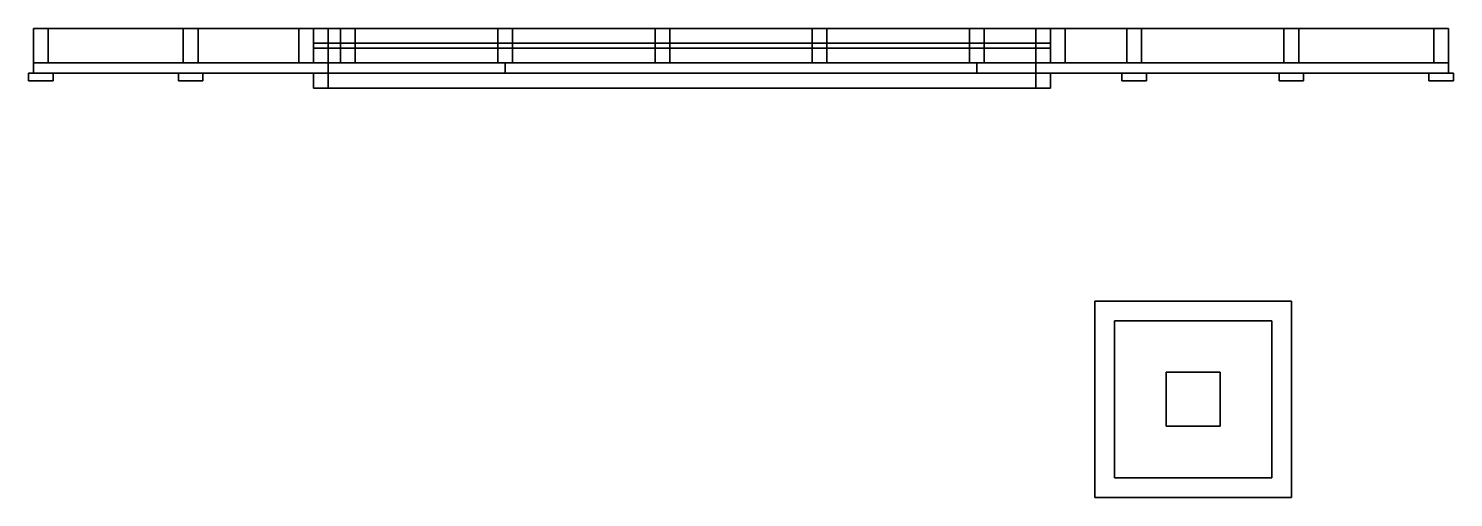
# Model space of a CAD drawing. Header units: inches. Extents: x -1 to 144, y -46 to 2.
import ezdxf

# ---------------------------------------------------------------- set-up
doc = ezdxf.new("R2010")
doc.units = ezdxf.units.IN
for name, color, linetype in [('FOAM', 8, 'Continuous'), ('FRAMING', 40, 'Continuous'), ('MASONRY', 1, 'Continuous'), ('STONE', 9, 'Continuous'), ('STRAPPING', 30, 'Continuous')]:
    doc.layers.add(name, color=color, linetype=linetype)

msp = doc.modelspace()

# ---------------------------------------------------------------- linework, layer by layer
at = {"layer": 'FOAM'}
for points in [[(0, -2.8125), (0, -1.75), (30, -1.75), (30, -2.8125)], [(0, -2.8125, 96), (30, -2.8125, 96), (30, -1.75, 96), (0, -1.75, 96)], [(30, -1.75), (0, -1.75), (0, -1.75, 96), (30, -1.75, 96)], [(0, -1.75), (0, -2.8125), (0, -2.8125, 96), (0, -1.75, 96)], [(0, -2.8125), (30, -2.8125), (30, -2.8125, 96), (0, -2.8125, 96)], [(30, -2.8125), (30, -1.75), (30, -1.75, 96), (30, -2.8125, 96)], [(30, -2.8125), (30, -1.75), (48, -1.75), (48, -2.8125)], [(30, -2.8125, 30), (48, -2.8125, 30), (48, -1.75, 30), (30, -1.75, 30)], [(48, -1.75), (30, -1.75), (30, -1.75, 30), (48, -1.75, 30)], [(30, -1.75), (30, -2.8125), (30, -2.8125, 30), (30, -1.75, 30)], [(30, -2.8125, 78), (30, -1.75, 78), (48, -1.75, 78), (48, -2.8125, 78)], [(30, -2.8125, 96), (48, -2.8125, 96), (48, -1.75, 96), (30, -1.75, 96)], [(48, -1.75, 78), (30, -1.75, 78), (30, -1.75, 96), (48, -1.75, 96)], [(30, -1.75, 78), (30, -2.8125, 78), (30, -2.8125, 96), (30, -1.75, 96)], [(30, -2.8125), (48, -2.8125), (48, -2.8125, 30), (30, -2.8125, 30)], [(30, -2.8125, 78), (48, -2.8125, 78), (48, -2.8125, 96), (30, -2.8125, 96)], [(48, -2.8125), (48, -1.75), (48, -1.75, 30), (48, -2.8125, 30)], [(48, -2.8125, 78), (48, -1.75, 78), (48, -1.75, 96), (48, -2.8125, 96)], [(48, -2.8125), (48, -1.75), (96, -1.75), (96, -2.8125)], [(48, -2.8125, 30), (96, -2.8125, 30), (96, -1.75, 30), (48, -1.75, 30)], [(96, -1.75), (48, -1.75), (48, -1.75, 30), (96, -1.75, 30)], [(48, -1.75), (48, -2.8125), (48, -2.8125, 30), (48, -1.75, 30)], [(48, -2.8125, 78), (48, -1.75, 78), (96, -1.75, 78), (96, -2.8125, 78)], [(48, -2.8125, 96), (96, -2.8125, 96), (96, -1.75, 96), (48, -1.75, 96)], [(96, -1.75, 78), (48, -1.75, 78), (48, -1.75, 96), (96, -1.75, 96)], [(48, -1.75, 78), (48, -2.8125, 78), (48, -2.8125, 96), (48, -1.75, 96)], [(48, -2.8125), (96, -2.8125), (96, -2.8125, 30), (48, -2.8125, 30)], [(48, -2.8125, 78), (96, -2.8125, 78), (96, -2.8125, 96), (48, -2.8125, 96)], [(96, -2.8125), (96, -1.75), (96, -1.75, 30), (96, -2.8125, 30)], [(96, -2.8125, 78), (96, -1.75, 78), (96, -1.75, 96), (96, -2.8125, 96)], [(96, -2.8125), (96, -1.75), (102, -1.75), (102, -2.8125)], [(96, -2.8125, 30), (102, -2.8125, 30), (102, -1.75, 30), (96, -1.75, 30)], [(102, -1.75), (96, -1.75), (96, -1.75, 30), (102, -1.75, 30)], [(96, -1.75), (96, -2.8125), (96, -2.8125, 30), (96, -1.75, 30)], [(96, -2.8125, 78), (96, -1.75, 78), (102, -1.75, 78), (102, -2.8125, 78)], [(96, -2.8125, 96), (102, -2.8125, 96), (102, -1.75, 96), (96, -1.75, 96)], [(102, -1.75, 78), (96, -1.75, 78), (96, -1.75, 96), (102, -1.75, 96)], [(96, -1.75, 78), (96, -2.8125, 78), (96, -2.8125, 96), (96, -1.75, 96)], [(96, -2.8125), (102, -2.8125), (102, -2.8125, 30), (96, -2.8125, 30)], [(96, -2.8125, 78), (102, -2.8125, 78), (102, -2.8125, 96), (96, -2.8125, 96)], [(102, -2.8125), (102, -1.75), (144, -1.75), (144, -2.8125)], [(102, -2.8125, 96), (144, -2.8125, 96), (144, -1.75, 96), (102, -1.75, 96)], [(144, -1.75), (102, -1.75), (102, -1.75, 96), (144, -1.75, 96)], [(102, -1.75), (102, -2.8125), (102, -2.8125, 96), (102, -1.75, 96)], [(102, -2.8125), (102, -1.75), (102, -1.75, 30), (102, -2.8125, 30)], [(102, -2.8125, 78), (102, -1.75, 78), (102, -1.75, 96), (102, -2.8125, 96)], [(102, -2.8125), (144, -2.8125), (144, -2.8125, 96), (102, -2.8125, 96)], [(144, -2.8125), (144, -1.75), (144, -1.75, 96), (144, -2.8125, 96)]]:
    msp.add_3dface(points, dxfattribs=at)
at = {"layer": 'FRAMING'}
for points in [[(0, -1.75), (0, 1.75), (144, 1.75), (144, -1.75)], [(0, -1.75, 1.5), (144, -1.75, 1.5), (144, 1.75, 1.5), (0, 1.75, 1.5)], [(144, 1.75), (0, 1.75), (0, 1.75, 1.5), (144, 1.75, 1.5)], [(0, 1.75), (0, -1.75), (0, -1.75, 1.5), (0, 1.75, 1.5)], [(0, -1.75, 93), (0, 1.75, 93), (144, 1.75, 93), (144, -1.75, 93)], [(0, -1.75, 94.5), (144, -1.75, 94.5), (144, 1.75, 94.5), (0, 1.75, 94.5)], [(144, 1.75, 93), (0, 1.75, 93), (0, 1.75, 94.5), (144, 1.75, 94.5)], [(0, 1.75, 93), (0, -1.75, 93), (0, -1.75, 94.5), (0, 1.75, 94.5)], [(0, -1.75, 94.5), (0, 1.75, 94.5), (144, 1.75, 94.5), (144, -1.75, 94.5)], [(0, -1.75, 96), (144, -1.75, 96), (144, 1.75, 96), (0, 1.75, 96)], [(144, 1.75, 94.5), (0, 1.75, 94.5), (0, 1.75, 96), (144, 1.75, 96)], [(0, 1.75, 94.5), (0, -1.75, 94.5), (0, -1.75, 96), (0, 1.75, 96)], [(0, -1.75, 1.5), (0, 1.75, 1.5), (1.5, 1.75, 1.5), (1.5, -1.75, 1.5)], [(0, -1.75, 93), (1.5, -1.75, 93), (1.5, 1.75, 93), (0, 1.75, 93)], [(1.5, 1.75, 1.5), (0, 1.75, 1.5), (0, 1.75, 93), (1.5, 1.75, 93)], [(0, 1.75, 1.5), (0, -1.75, 1.5), (0, -1.75, 93), (0, 1.75, 93)], [(1.5, -1.75, 1.5), (1.5, 1.75, 1.5), (1.5, 1.75, 93), (1.5, -1.75, 93)], [(15.25, -1.75, 1.5), (15.25, 1.75, 1.5), (16.75, 1.75, 1.5), (16.75, -1.75, 1.5)], [(15.25, -1.75, 93), (16.75, -1.75, 93), (16.75, 1.75, 93), (15.25, 1.75, 93)], [(16.75, 1.75, 1.5), (15.25, 1.75, 1.5), (15.25, 1.75, 93), (16.75, 1.75, 93)], [(15.25, 1.75, 1.5), (15.25, -1.75, 1.5), (15.25, -1.75, 93), (15.25, 1.75, 93)], [(16.75, -1.75, 1.5), (16.75, 1.75, 1.5), (16.75, 1.75, 93), (16.75, -1.75, 93)], [(27, -1.75, 1.5), (27, 1.75, 1.5), (28.5, 1.75, 1.5), (28.5, -1.75, 1.5)], [(27, -1.75, 93), (28.5, -1.75, 93), (28.5, 1.75, 93), (27, 1.75, 93)], [(28.5, 1.75, 1.5), (27, 1.75, 1.5), (27, 1.75, 93), (28.5, 1.75, 93)], [(27, 1.75, 1.5), (27, -1.75, 1.5), (27, -1.75, 93), (27, 1.75, 93)], [(28.5, -1.75, 1.5), (28.5, 1.75, 1.5), (28.5, 1.75, 93), (28.5, -1.75, 93)], [(28.5, -1.75, 1.5), (28.5, 1.75, 1.5), (30, 1.75, 1.5), (30, -1.75, 1.5)], [(28.5, -1.75, 78), (30, -1.75, 78), (30, 1.75, 78), (28.5, 1.75, 78)], [(30, 1.75, 1.5), (28.5, 1.75, 1.5), (28.5, 1.75, 78), (30, 1.75, 78)], [(28.5, 1.75, 1.5), (28.5, -1.75, 1.5), (28.5, -1.75, 78), (28.5, 1.75, 78)], [(28.5, 0.25, 78), (28.5, 1.75, 78), (103.5, 1.75, 78), (103.5, 0.25, 78)], [(28.5, 0.25, 87.25), (103.5, 0.25, 87.25), (103.5, 1.75, 87.25), (28.5, 1.75, 87.25)], [(103.5, 1.75, 78), (28.5, 1.75, 78), (28.5, 1.75, 87.25), (103.5, 1.75, 87.25)], [(28.5, 1.75, 78), (28.5, 0.25, 78), (28.5, 0.25, 87.25), (28.5, 1.75, 87.25)], [(30, -1.75, 1.5), (30, 1.75, 1.5), (30, 1.75, 78), (30, -1.75, 78)], [(30, -1.75, 28.5), (30, 1.75, 28.5), (102, 1.75, 28.5), (102, -1.75, 28.5)], [(30, -1.75, 30), (102, -1.75, 30), (102, 1.75, 30), (30, 1.75, 30)], [(102, 1.75, 28.5), (30, 1.75, 28.5), (30, 1.75, 30), (102, 1.75, 30)], [(30, 1.75, 28.5), (30, -1.75, 28.5), (30, -1.75, 30), (30, 1.75, 30)], [(31.25, -1.75, 87.25), (31.25, 1.75, 87.25), (32.75, 1.75, 87.25), (32.75, -1.75, 87.25)], [(31.25, -1.75, 93), (32.75, -1.75, 93), (32.75, 1.75, 93), (31.25, 1.75, 93)], [(32.75, 1.75, 87.25), (31.25, 1.75, 87.25), (31.25, 1.75, 93), (32.75, 1.75, 93)], [(31.25, 1.75, 87.25), (31.25, -1.75, 87.25), (31.25, -1.75, 93), (31.25, 1.75, 93)], [(31.25, -1.75, 1.5), (31.25, 1.75, 1.5), (32.75, 1.75, 1.5), (32.75, -1.75, 1.5)], [(31.25, -1.75, 28.5), (32.75, -1.75, 28.5), (32.75, 1.75, 28.5), (31.25, 1.75, 28.5)], [(32.75, 1.75, 1.5), (31.25, 1.75, 1.5), (31.25, 1.75, 28.5), (32.75, 1.75, 28.5)], [(31.25, 1.75, 1.5), (31.25, -1.75, 1.5), (31.25, -1.75, 28.5), (31.25, 1.75, 28.5)], [(32.75, -1.75, 87.25), (32.75, 1.75, 87.25), (32.75, 1.75, 93), (32.75, -1.75, 93)], [(32.75, -1.75, 1.5), (32.75, 1.75, 1.5), (32.75, 1.75, 28.5), (32.75, -1.75, 28.5)], [(47.25, -1.75, 87.25), (47.25, 1.75, 87.25), (48.75, 1.75, 87.25), (48.75, -1.75, 87.25)], [(47.25, -1.75, 93), (48.75, -1.75, 93), (48.75, 1.75, 93), (47.25, 1.75, 93)], [(48.75, 1.75, 87.25), (47.25, 1.75, 87.25), (47.25, 1.75, 93), (48.75, 1.75, 93)], [(47.25, 1.75, 87.25), (47.25, -1.75, 87.25), (47.25, -1.75, 93), (47.25, 1.75, 93)], [(47.25, -1.75, 1.5), (47.25, 1.75, 1.5), (48.75, 1.75, 1.5), (48.75, -1.75, 1.5)], [(47.25, -1.75, 28.5), (48.75, -1.75, 28.5), (48.75, 1.75, 28.5), (47.25, 1.75, 28.5)], [(48.75, 1.75, 1.5), (47.25, 1.75, 1.5), (47.25, 1.75, 28.5), (48.75, 1.75, 28.5)], [(47.25, 1.75, 1.5), (47.25, -1.75, 1.5), (47.25, -1.75, 28.5), (47.25, 1.75, 28.5)], [(48.75, -1.75, 87.25), (48.75, 1.75, 87.25), (48.75, 1.75, 93), (48.75, -1.75, 93)], [(48.75, -1.75, 1.5), (48.75, 1.75, 1.5), (48.75, 1.75, 28.5), (48.75, -1.75, 28.5)], [(63.25, -1.75, 87.25), (63.25, 1.75, 87.25), (64.75, 1.75, 87.25), (64.75, -1.75, 87.25)], [(63.25, -1.75, 93), (64.75, -1.75, 93), (64.75, 1.75, 93), (63.25, 1.75, 93)], [(64.75, 1.75, 87.25), (63.25, 1.75, 87.25), (63.25, 1.75, 93), (64.75, 1.75, 93)], [(63.25, 1.75, 87.25), (63.25, -1.75, 87.25), (63.25, -1.75, 93), (63.25, 1.75, 93)], [(63.25, -1.75, 1.5), (63.25, 1.75, 1.5), (64.75, 1.75, 1.5), (64.75, -1.75, 1.5)], [(63.25, -1.75, 28.5), (64.75, -1.75, 28.5), (64.75, 1.75, 28.5), (63.25, 1.75, 28.5)], [(64.75, 1.75, 1.5), (63.25, 1.75, 1.5), (63.25, 1.75, 28.5), (64.75, 1.75, 28.5)], [(63.25, 1.75, 1.5), (63.25, -1.75, 1.5), (63.25, -1.75, 28.5), (63.25, 1.75, 28.5)], [(64.75, -1.75, 87.25), (64.75, 1.75, 87.25), (64.75, 1.75, 93), (64.75, -1.75, 93)], [(64.75, -1.75, 1.5), (64.75, 1.75, 1.5), (64.75, 1.75, 28.5), (64.75, -1.75, 28.5)], [(79.25, -1.75, 87.25), (79.25, 1.75, 87.25), (80.75, 1.75, 87.25), (80.75, -1.75, 87.25)], [(79.25, -1.75, 93), (80.75, -1.75, 93), (80.75, 1.75, 93), (79.25, 1.75, 93)], [(80.75, 1.75, 87.25), (79.25, 1.75, 87.25), (79.25, 1.75, 93), (80.75, 1.75, 93)], [(79.25, 1.75, 87.25), (79.25, -1.75, 87.25), (79.25, -1.75, 93), (79.25, 1.75, 93)], [(79.25, -1.75, 1.5), (79.25, 1.75, 1.5), (80.75, 1.75, 1.5), (80.75, -1.75, 1.5)], [(79.25, -1.75, 28.5), (80.75, -1.75, 28.5), (80.75, 1.75, 28.5), (79.25, 1.75, 28.5)], [(80.75, 1.75, 1.5), (79.25, 1.75, 1.5), (79.25, 1.75, 28.5), (80.75, 1.75, 28.5)], [(79.25, 1.75, 1.5), (79.25, -1.75, 1.5), (79.25, -1.75, 28.5), (79.25, 1.75, 28.5)], [(80.75, -1.75, 87.25), (80.75, 1.75, 87.25), (80.75, 1.75, 93), (80.75, -1.75, 93)], [(80.75, -1.75, 1.5), (80.75, 1.75, 1.5), (80.75, 1.75, 28.5), (80.75, -1.75, 28.5)], [(95.25, -1.75, 87.25), (95.25, 1.75, 87.25), (96.75, 1.75, 87.25), (96.75, -1.75, 87.25)], [(95.25, -1.75, 93), (96.75, -1.75, 93), (96.75, 1.75, 93), (95.25, 1.75, 93)], [(96.75, 1.75, 87.25), (95.25, 1.75, 87.25), (95.25, 1.75, 93), (96.75, 1.75, 93)], [(95.25, 1.75, 87.25), (95.25, -1.75, 87.25), (95.25, -1.75, 93), (95.25, 1.75, 93)], [(95.25, -1.75, 1.5), (95.25, 1.75, 1.5), (96.75, 1.75, 1.5), (96.75, -1.75, 1.5)], [(95.25, -1.75, 28.5), (96.75, -1.75, 28.5), (96.75, 1.75, 28.5), (95.25, 1.75, 28.5)], [(96.75, 1.75, 1.5), (95.25, 1.75, 1.5), (95.25, 1.75, 28.5), (96.75, 1.75, 28.5)], [(95.25, 1.75, 1.5), (95.25, -1.75, 1.5), (95.25, -1.75, 28.5), (95.25, 1.75, 28.5)], [(96.75, -1.75, 87.25), (96.75, 1.75, 87.25), (96.75, 1.75, 93), (96.75, -1.75, 93)], [(96.75, -1.75, 1.5), (96.75, 1.75, 1.5), (96.75, 1.75, 28.5), (96.75, -1.75, 28.5)], [(102, -1.75, 1.5), (102, 1.75, 1.5), (103.5, 1.75, 1.5), (103.5, -1.75, 1.5)], [(102, -1.75, 78), (103.5, -1.75, 78), (103.5, 1.75, 78), (102, 1.75, 78)], [(103.5, 1.75, 1.5), (102, 1.75, 1.5), (102, 1.75, 78), (103.5, 1.75, 78)], [(102, 1.75, 1.5), (102, -1.75, 1.5), (102, -1.75, 78), (102, 1.75, 78)], [(102, -1.75, 28.5), (102, 1.75, 28.5), (102, 1.75, 30), (102, -1.75, 30)], [(103.5, -1.75, 1.5), (103.5, 1.75, 1.5), (105, 1.75, 1.5), (105, -1.75, 1.5)], [(103.5, -1.75, 93), (105, -1.75, 93), (105, 1.75, 93), (103.5, 1.75, 93)], [(105, 1.75, 1.5), (103.5, 1.75, 1.5), (103.5, 1.75, 93), (105, 1.75, 93)], [(103.5, 1.75, 1.5), (103.5, -1.75, 1.5), (103.5, -1.75, 93), (103.5, 1.75, 93)], [(103.5, -1.75, 1.5), (103.5, 1.75, 1.5), (103.5, 1.75, 78), (103.5, -1.75, 78)], [(103.5, 0.25, 78), (103.5, 1.75, 78), (103.5, 1.75, 87.25), (103.5, 0.25, 87.25)], [(105, -1.75, 1.5), (105, 1.75, 1.5), (105, 1.75, 93), (105, -1.75, 93)], [(111.25, -1.75, 1.5), (111.25, 1.75, 1.5), (112.75, 1.75, 1.5), (112.75, -1.75, 1.5)], [(111.25, -1.75, 93), (112.75, -1.75, 93), (112.75, 1.75, 93), (111.25, 1.75, 93)], [(112.75, 1.75, 1.5), (111.25, 1.75, 1.5), (111.25, 1.75, 93), (112.75, 1.75, 93)], [(111.25, 1.75, 1.5), (111.25, -1.75, 1.5), (111.25, -1.75, 93), (111.25, 1.75, 93)], [(112.75, -1.75, 1.5), (112.75, 1.75, 1.5), (112.75, 1.75, 93), (112.75, -1.75, 93)], [(127.25, -1.75, 1.5), (127.25, 1.75, 1.5), (128.75, 1.75, 1.5), (128.75, -1.75, 1.5)], [(127.25, -1.75, 93), (128.75, -1.75, 93), (128.75, 1.75, 93), (127.25, 1.75, 93)], [(128.75, 1.75, 1.5), (127.25, 1.75, 1.5), (127.25, 1.75, 93), (128.75, 1.75, 93)], [(127.25, 1.75, 1.5), (127.25, -1.75, 1.5), (127.25, -1.75, 93), (127.25, 1.75, 93)], [(128.75, -1.75, 1.5), (128.75, 1.75, 1.5), (128.75, 1.75, 93), (128.75, -1.75, 93)], [(142.5, -1.75, 1.5), (142.5, 1.75, 1.5), (144, 1.75, 1.5), (144, -1.75, 1.5)], [(142.5, -1.75, 93), (144, -1.75, 93), (144, 1.75, 93), (142.5, 1.75, 93)], [(144, 1.75, 1.5), (142.5, 1.75, 1.5), (142.5, 1.75, 93), (144, 1.75, 93)], [(142.5, 1.75, 1.5), (142.5, -1.75, 1.5), (142.5, -1.75, 93), (142.5, 1.75, 93)], [(144, -1.75), (144, 1.75), (144, 1.75, 1.5), (144, -1.75, 1.5)], [(144, -1.75, 93), (144, 1.75, 93), (144, 1.75, 94.5), (144, -1.75, 94.5)], [(144, -1.75, 94.5), (144, 1.75, 94.5), (144, 1.75, 96), (144, -1.75, 96)], [(144, -1.75, 1.5), (144, 1.75, 1.5), (144, 1.75, 93), (144, -1.75, 93)], [(28.5, 0.25, 78), (103.5, 0.25, 78), (103.5, 0.25, 87.25), (28.5, 0.25, 87.25)], [(28.5, -1.75, 78), (28.5, -0.25, 78), (103.5, -0.25, 78), (103.5, -1.75, 78)], [(28.5, -1.75, 87.25), (103.5, -1.75, 87.25), (103.5, -0.25, 87.25), (28.5, -0.25, 87.25)], [(103.5, -0.25, 78), (28.5, -0.25, 78), (28.5, -0.25, 87.25), (103.5, -0.25, 87.25)], [(28.5, -0.25, 78), (28.5, -1.75, 78), (28.5, -1.75, 87.25), (28.5, -0.25, 87.25)], [(103.5, -1.75, 78), (103.5, -0.25, 78), (103.5, -0.25, 87.25), (103.5, -1.75, 87.25)], [(0, -1.75), (144, -1.75), (144, -1.75, 1.5), (0, -1.75, 1.5)], [(0, -1.75, 93), (144, -1.75, 93), (144, -1.75, 94.5), (0, -1.75, 94.5)], [(0, -1.75, 94.5), (144, -1.75, 94.5), (144, -1.75, 96), (0, -1.75, 96)], [(0, -1.75, 1.5), (1.5, -1.75, 1.5), (1.5, -1.75, 93), (0, -1.75, 93)], [(15.25, -1.75, 1.5), (16.75, -1.75, 1.5), (16.75, -1.75, 93), (15.25, -1.75, 93)], [(27, -1.75, 1.5), (28.5, -1.75, 1.5), (28.5, -1.75, 93), (27, -1.75, 93)], [(28.5, -1.75, 1.5), (30, -1.75, 1.5), (30, -1.75, 78), (28.5, -1.75, 78)], [(28.5, -1.75, 78), (103.5, -1.75, 78), (103.5, -1.75, 87.25), (28.5, -1.75, 87.25)], [(30, -1.75, 28.5), (102, -1.75, 28.5), (102, -1.75, 30), (30, -1.75, 30)], [(31.25, -1.75, 87.25), (32.75, -1.75, 87.25), (32.75, -1.75, 93), (31.25, -1.75, 93)], [(31.25, -1.75, 1.5), (32.75, -1.75, 1.5), (32.75, -1.75, 28.5), (31.25, -1.75, 28.5)], [(47.25, -1.75, 87.25), (48.75, -1.75, 87.25), (48.75, -1.75, 93), (47.25, -1.75, 93)], [(47.25, -1.75, 1.5), (48.75, -1.75, 1.5), (48.75, -1.75, 28.5), (47.25, -1.75, 28.5)], [(63.25, -1.75, 87.25), (64.75, -1.75, 87.25), (64.75, -1.75, 93), (63.25, -1.75, 93)], [(63.25, -1.75, 1.5), (64.75, -1.75, 1.5), (64.75, -1.75, 28.5), (63.25, -1.75, 28.5)], [(79.25, -1.75, 87.25), (80.75, -1.75, 87.25), (80.75, -1.75, 93), (79.25, -1.75, 93)], [(79.25, -1.75, 1.5), (80.75, -1.75, 1.5), (80.75, -1.75, 28.5), (79.25, -1.75, 28.5)], [(95.25, -1.75, 87.25), (96.75, -1.75, 87.25), (96.75, -1.75, 93), (95.25, -1.75, 93)], [(95.25, -1.75, 1.5), (96.75, -1.75, 1.5), (96.75, -1.75, 28.5), (95.25, -1.75, 28.5)], [(102, -1.75, 1.5), (103.5, -1.75, 1.5), (103.5, -1.75, 78), (102, -1.75, 78)], [(103.5, -1.75, 1.5), (105, -1.75, 1.5), (105, -1.75, 93), (103.5, -1.75, 93)], [(111.25, -1.75, 1.5), (112.75, -1.75, 1.5), (112.75, -1.75, 93), (111.25, -1.75, 93)], [(127.25, -1.75, 1.5), (128.75, -1.75, 1.5), (128.75, -1.75, 93), (127.25, -1.75, 93)], [(142.5, -1.75, 1.5), (144, -1.75, 1.5), (144, -1.75, 93), (142.5, -1.75, 93)], [(115.25, -38.75, 41), (115.25, -33.25, 41), (120.75, -33.25, 41), (120.75, -38.75, 41)], [(115.25, -38.75, 96), (120.75, -38.75, 96), (120.75, -33.25, 96), (115.25, -33.25, 96)], [(120.75, -33.25, 41), (115.25, -33.25, 41), (115.25, -33.25, 96), (120.75, -33.25, 96)], [(115.25, -33.25, 41), (115.25, -38.75, 41), (115.25, -38.75, 96), (115.25, -33.25, 96)], [(120.75, -38.75, 41), (120.75, -33.25, 41), (120.75, -33.25, 96), (120.75, -38.75, 96)], [(115.25, -38.75, 41), (120.75, -38.75, 41), (120.75, -38.75, 96), (115.25, -38.75, 96)]]:
    msp.add_3dface(points, dxfattribs=at)
at = {"layer": 'MASONRY'}
for points in [[(110, -44), (110, -28), (126, -28), (126, -44)], [(110, -44, 38), (126, -44, 38), (126, -28, 38), (110, -28, 38)], [(126, -28), (110, -28), (110, -28, 38), (126, -28, 38)], [(110, -28), (110, -44), (110, -44, 38), (110, -28, 38)], [(126, -44), (126, -28), (126, -28, 38), (126, -44, 38)], [(110, -44), (126, -44), (126, -44, 38), (110, -44, 38)]]:
    msp.add_3dface(points, dxfattribs=at)
at = {"layer": 'STONE'}
for points in [[(108, -46, 38), (108, -26, 38), (128, -26, 38), (128, -46, 38)], [(108, -46, 41), (128, -46, 41), (128, -26, 41), (108, -26, 41)], [(128, -26, 38), (108, -26, 38), (108, -26, 41), (128, -26, 41)], [(108, -26, 38), (108, -46, 38), (108, -46, 41), (108, -26, 41)], [(128, -46, 38), (128, -26, 38), (128, -26, 41), (128, -46, 41)], [(108, -46, 38), (128, -46, 38), (128, -46, 41), (108, -46, 41)]]:
    msp.add_3dface(points, dxfattribs=at)
at = {"layer": 'STRAPPING'}
for points in [[(-0.5, -3.5625), (-0.5, -2.8125), (2, -2.8125), (2, -3.5625)], [(-0.5, -3.5625, 96), (2, -3.5625, 96), (2, -2.8125, 96), (-0.5, -2.8125, 96)], [(2, -2.8125), (-0.5, -2.8125), (-0.5, -2.8125, 96), (2, -2.8125, 96)], [(-0.5, -2.8125), (-0.5, -3.5625), (-0.5, -3.5625, 96), (-0.5, -2.8125, 96)], [(2, -3.5625), (2, -2.8125), (2, -2.8125, 96), (2, -3.5625, 96)], [(14.75, -3.5625), (14.75, -2.8125), (17.25, -2.8125), (17.25, -3.5625)], [(14.75, -3.5625, 96), (17.25, -3.5625, 96), (17.25, -2.8125, 96), (14.75, -2.8125, 96)], [(17.25, -2.8125), (14.75, -2.8125), (14.75, -2.8125, 96), (17.25, -2.8125, 96)], [(14.75, -2.8125), (14.75, -3.5625), (14.75, -3.5625, 96), (14.75, -2.8125, 96)], [(17.25, -3.5625), (17.25, -2.8125), (17.25, -2.8125, 96), (17.25, -3.5625, 96)], [(28.5, -4.3125, 78), (28.5, -2.8125, 78), (103.5, -2.8125, 78), (103.5, -4.3125, 78)], [(28.5, -4.3125, 81.5), (103.5, -4.3125, 81.5), (103.5, -2.8125, 81.5), (28.5, -2.8125, 81.5)], [(103.5, -2.8125, 78), (28.5, -2.8125, 78), (28.5, -2.8125, 81.5), (103.5, -2.8125, 81.5)], [(28.5, -2.8125, 78), (28.5, -4.3125, 78), (28.5, -4.3125, 81.5), (28.5, -2.8125, 81.5)], [(28.5, -4.3125, 31.5), (28.5, -2.8125, 31.5), (30, -2.8125, 31.5), (30, -4.3125, 31.5)], [(28.5, -4.3125, 78), (30, -4.3125, 78), (30, -2.8125, 78), (28.5, -2.8125, 78)], [(30, -2.8125, 31.5), (28.5, -2.8125, 31.5), (28.5, -2.8125, 78), (30, -2.8125, 78)], [(28.5, -2.8125, 31.5), (28.5, -4.3125, 31.5), (28.5, -4.3125, 78), (28.5, -2.8125, 78)], [(28.5, -4.3125, 26.5), (28.5, -2.8125, 26.5), (103.5, -2.8125, 26.5), (103.5, -4.3125, 26.5)], [(28.5, -4.3125, 30), (103.5, -4.3125, 30), (103.5, -2.8125, 30), (28.5, -2.8125, 30)], [(103.5, -2.8125, 26.5), (28.5, -2.8125, 26.5), (28.5, -2.8125, 30), (103.5, -2.8125, 30)], [(28.5, -2.8125, 26.5), (28.5, -4.3125, 26.5), (28.5, -4.3125, 30), (28.5, -2.8125, 30)], [(30, -4.3125, 31.5), (30, -2.8125, 31.5), (30, -2.8125, 78), (30, -4.3125, 78)], [(102, -4.3125, 31.5), (102, -2.8125, 31.5), (103.5, -2.8125, 31.5), (103.5, -4.3125, 31.5)], [(102, -4.3125, 78), (103.5, -4.3125, 78), (103.5, -2.8125, 78), (102, -2.8125, 78)], [(103.5, -2.8125, 31.5), (102, -2.8125, 31.5), (102, -2.8125, 78), (103.5, -2.8125, 78)], [(102, -2.8125, 31.5), (102, -4.3125, 31.5), (102, -4.3125, 78), (102, -2.8125, 78)], [(103.5, -4.3125, 78), (103.5, -2.8125, 78), (103.5, -2.8125, 81.5), (103.5, -4.3125, 81.5)], [(103.5, -4.3125, 31.5), (103.5, -2.8125, 31.5), (103.5, -2.8125, 78), (103.5, -4.3125, 78)], [(103.5, -4.3125, 26.5), (103.5, -2.8125, 26.5), (103.5, -2.8125, 30), (103.5, -4.3125, 30)], [(110.75, -3.5625), (110.75, -2.8125), (113.25, -2.8125), (113.25, -3.5625)], [(110.75, -3.5625, 96), (113.25, -3.5625, 96), (113.25, -2.8125, 96), (110.75, -2.8125, 96)], [(113.25, -2.8125), (110.75, -2.8125), (110.75, -2.8125, 96), (113.25, -2.8125, 96)], [(110.75, -2.8125), (110.75, -3.5625), (110.75, -3.5625, 96), (110.75, -2.8125, 96)], [(113.25, -3.5625), (113.25, -2.8125), (113.25, -2.8125, 96), (113.25, -3.5625, 96)], [(126.75, -3.5625), (126.75, -2.8125), (129.25, -2.8125), (129.25, -3.5625)], [(126.75, -3.5625, 96), (129.25, -3.5625, 96), (129.25, -2.8125, 96), (126.75, -2.8125, 96)], [(129.25, -2.8125), (126.75, -2.8125), (126.75, -2.8125, 96), (129.25, -2.8125, 96)], [(126.75, -2.8125), (126.75, -3.5625), (126.75, -3.5625, 96), (126.75, -2.8125, 96)], [(129.25, -3.5625), (129.25, -2.8125), (129.25, -2.8125, 96), (129.25, -3.5625, 96)], [(142, -3.5625), (142, -2.8125), (144.5, -2.8125), (144.5, -3.5625)], [(142, -3.5625, 96), (144.5, -3.5625, 96), (144.5, -2.8125, 96), (142, -2.8125, 96)], [(144.5, -2.8125), (142, -2.8125), (142, -2.8125, 96), (144.5, -2.8125, 96)], [(142, -2.8125), (142, -3.5625), (142, -3.5625, 96), (142, -2.8125, 96)], [(144.5, -3.5625), (144.5, -2.8125), (144.5, -2.8125, 96), (144.5, -3.5625, 96)], [(-0.5, -3.5625), (2, -3.5625), (2, -3.5625, 96), (-0.5, -3.5625, 96)], [(14.75, -3.5625), (17.25, -3.5625), (17.25, -3.5625, 96), (14.75, -3.5625, 96)], [(28.5, -4.3125, 78), (103.5, -4.3125, 78), (103.5, -4.3125, 81.5), (28.5, -4.3125, 81.5)], [(28.5, -4.3125, 31.5), (30, -4.3125, 31.5), (30, -4.3125, 78), (28.5, -4.3125, 78)], [(28.5, -4.3125, 26.5), (103.5, -4.3125, 26.5), (103.5, -4.3125, 30), (28.5, -4.3125, 30)], [(102, -4.3125, 31.5), (103.5, -4.3125, 31.5), (103.5, -4.3125, 78), (102, -4.3125, 78)], [(110.75, -3.5625), (113.25, -3.5625), (113.25, -3.5625, 96), (110.75, -3.5625, 96)], [(126.75, -3.5625), (129.25, -3.5625), (129.25, -3.5625, 96), (126.75, -3.5625, 96)], [(142, -3.5625), (144.5, -3.5625), (144.5, -3.5625, 96), (142, -3.5625, 96)]]:
    msp.add_3dface(points, dxfattribs=at)

doc.saveas('drawing.dxf')
